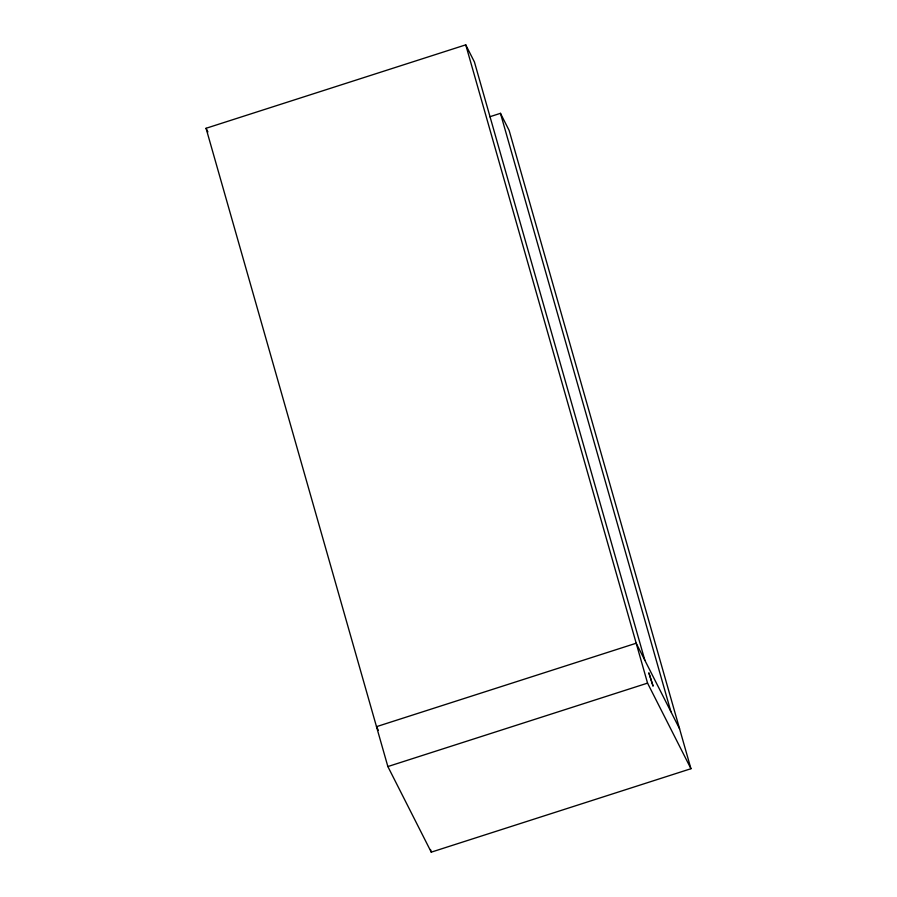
<?xml version="1.0" encoding="UTF-8"?>
<svg xmlns="http://www.w3.org/2000/svg" width="897" height="897" viewBox="0 0 897 897"><rect width="100%" height="100%" fill="white"/><g stroke="black" fill="none" stroke-linecap="round" stroke-linejoin="round"><path stroke-width="1.35" d="M489.807 116.756L500.459 113.325L509.137 130.446L690.948 768.718L431.255 852.15L387.863 766.554L206.052 128.282L465.745 44.85L474.423 61.971L644.876 660.349M387.863 766.554L647.556 683.122L690.948 768.718M679.59 728.824L636.197 643.227L376.505 726.66L378.388 730.382M206.052 128.282L207.913 131.949M500.459 113.325L670.911 711.702M465.745 44.85L647.556 683.122M430.493 849.493L431.255 852.15M648.912 673.03L653.016 685.936L648.912 673.03"/></g></svg>
